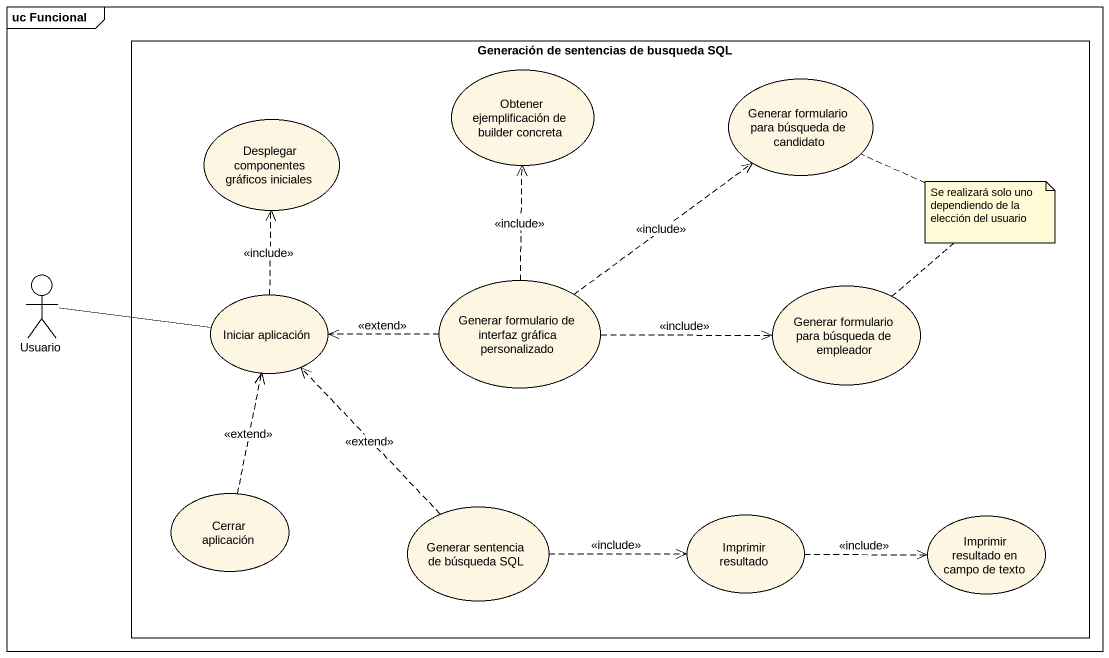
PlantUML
@startuml
mainframe uc Funcional
rectangle "Generación de sentencias de busqueda SQL" as Generación_de_sentencias_de {
  usecase "Obtener ejemplificación de builder concreta" as Obtener_ejemplificación_de
  usecase "Desplegar componentes gráficos iniciales" as Desplegar_componentes
  usecase "Generar formulario para búsqueda de candidato" as Generar_formulario_para
  usecase "Iniciar aplicación" as Iniciar_aplicación
  usecase "Generar formulario de interfaz gráfica personalizado" as Generar_formulario_de
  usecase "Generar formulario para búsqueda de empleador" as Generar_formulario_para_2
  usecase "Cerrar aplicación" as Cerrar_aplicación
  usecase "Generar sentencia de búsqueda SQL" as Generar_sentencia_de
  usecase "Imprimir resultado" as Imprimir_resultado
  usecase "Imprimir resultado en campo de texto" as Imprimir_resultado_en_campo
}
actor Usuario
Usuario -right- Iniciar_aplicación
Iniciar_aplicación .up.> Desplegar_componentes : <<include>>
Generar_formulario_de .up.> Obtener_ejemplificación_de : <<include>>
Generar_formulario_de .up.> Generar_formulario_para : <<include>>
Generar_formulario_de .left.> Iniciar_aplicación : <<extend>>
Generar_formulario_de .right.> Generar_formulario_para_2 : <<include>>
Cerrar_aplicación .up.> Iniciar_aplicación : <<extend>>
Generar_sentencia_de .up.> Iniciar_aplicación : <<extend>>
Generar_sentencia_de .right.> Imprimir_resultado : <<include>>
Imprimir_resultado .right.> Imprimir_resultado_en_campo : <<include>>
note as N1
  Se realizará solo uno dependiendo de la elección del usuario
end note
N1 .. Generar_formulario_para
N1 .. Generar_formulario_para_2
@enduml
